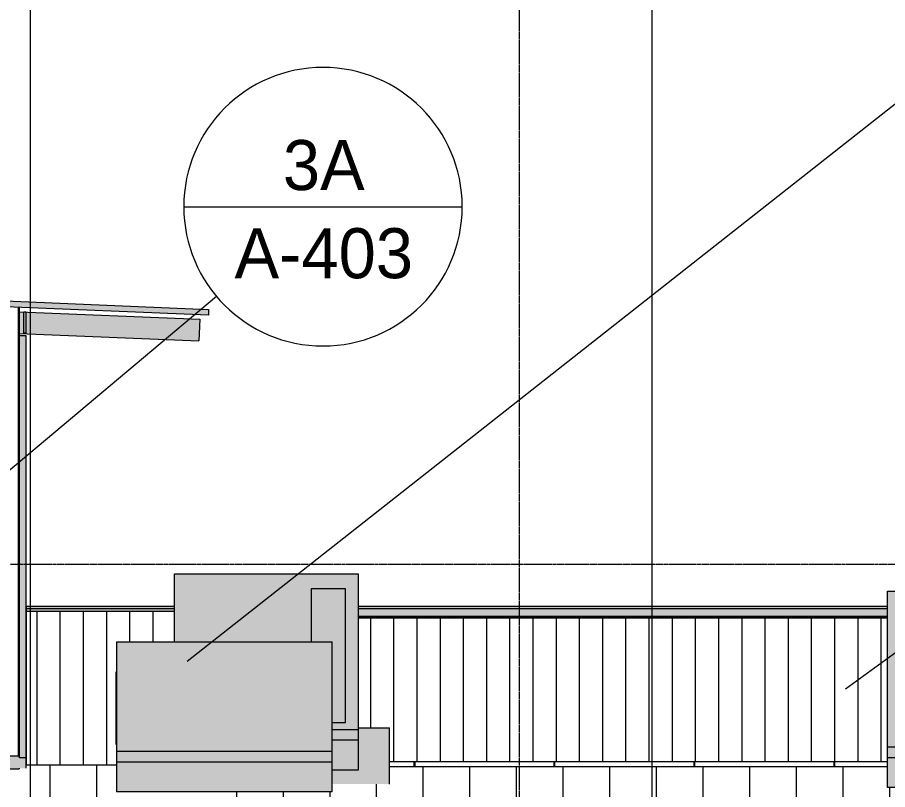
# Model space of a CAD drawing. Header units: inches. Extents: x 21380 to 98133, y -290 to 853.
# Drawn here: x 29036.9 to 29336.9, y 180.3 to 446.5 of the extents above; entities that cross this region are included whole.
import ezdxf

# ---------------------------------------------------------------- set-up
doc = ezdxf.new("R2010")
doc.units = ezdxf.units.IN
doc.header["$MEASUREMENT"] = 0
doc.linetypes.add('Grid Line 1_2_', pattern=[0.875, 0.5, -0.125, 0.125, -0.125])
for name, color, linetype, lineweight in [('A-ANNO-IDEN', 131, 'Continuous', 9), ('A-ANNO-SYMB', 150, 'Continuous', 9), ('A-CLNG', 13, 'Continuous', 9), ('A-FLOR-LEVL', 51, 'Continuous', 9), ('A-GLAZ-CWMG', 51, 'Continuous', 9), ('A-ROOF', 132, 'Continuous', 9), ('A-ROOF-PATT', 132, 'Continuous', 9), ('A-WALL', 113, 'Continuous', 9), ('A-WALL-PATT', 111, 'Continuous', 25), ('G-ANNO-SYMB', 111, 'Continuous', 9), ('I-WALL', 2, 'Continuous', 9), ('M-EQPM', 50, 'Continuous', 9), ('M-HVAC-DUCT', 70, 'Continuous', 9), ('S-BEAM', 12, 'Continuous', 9), ('S-GRID', 1, 'Continuous', 9)]:
    doc.layers.add(name, color=color, linetype=linetype, lineweight=lineweight)
doc.styles.add('Century Gothic', font='GOTHIC.TTF', dxfattribs={"height": 17.245342})

# ---------------------------------------------------------------- blocks, each defined once
blk = doc.blocks.new('Rectangular Mullion - Profile_Polycarbonate_Upper and left-1189832-Building Section - North_South looking East _ Clinic')
at = {"layer": 'A-GLAZ-CWMG'}
blk.add_hatch(color=256, dxfattribs=at).paths.add_polyline_path([(22370.68, 191.28), (22372.8, 191.28), (22372.8, 336.84), (22370.68, 336.84), (22370.68, 193.61)], flags=0)
for p, q in [((22370.68, 336.84), (22372.8, 336.84)), ((22370.68, 191.28), (22370.68, 336.84)), ((22372.8, 336.84), (22372.8, 191.28)), ((22372.8, 191.28), (22370.68, 191.28))]:
    blk.add_line(p, q, dxfattribs=at)
blk = doc.blocks.new('Carrier_48TC_Standard_Efficiency_Gas_Heat_Electric_Cooling_Packaged_Rooftop_Unit_3_to_15_nominal_tons - 15 ton 48TC__16-873539-Building Section - North_South looking East _ Clinic')
at = {"layer": 'M-EQPM'}
for points in [[(22487.43, 197.33), (22487.43, 254.7), (22424.05, 254.7), (22424.05, 231.23), (22471.18, 231.23), (22471.18, 249.58), (22483.05, 249.58), (22483.05, 203.45), (22478.43, 203.45), (22478.43, 197.33), (22483.05, 197.33)], [(22478.43, 203.45), (22483.05, 203.45), (22483.05, 249.58), (22471.18, 249.58), (22471.18, 231.23), (22478.43, 231.23), (22478.43, 213.14)], [(22478.43, 187.08), (22487.43, 187.08), (22487.43, 201.08), (22478.43, 201.08), (22478.43, 193.6)]]:
    blk.add_hatch(color=256, dxfattribs=at).paths.add_polyline_path(points, flags=0)
for p, q in [((22424.05, 254.7), (22487.43, 254.7)), ((22424.05, 231.23), (22424.05, 254.7)), ((22487.43, 254.7), (22487.43, 197.33)), ((22483.05, 249.58), (22471.18, 249.58)), ((22471.18, 249.58), (22471.18, 231.23)), ((22483.05, 203.45), (22483.05, 249.58)), ((22478.43, 203.45), (22483.05, 203.45)), ((22478.43, 201.08), (22487.43, 201.08)), ((22487.43, 201.08), (22487.43, 187.08)), ((22487.43, 197.33), (22478.43, 197.33)), ((22487.43, 187.08), (22478.43, 187.08))]:
    blk.add_line(p, q, dxfattribs=at)
blk = doc.blocks.new('Carrier_48TC_Standard_Efficiency_Gas_Heat_Electric_Cooling_Packaged_Rooftop_Unit_3_to_15_nominal_tons - 15 ton 48TC__16-V42-Building Section - North_South looking East _ Clinic')
at = {"layer": 'M-EQPM'}
for points in [[(22724.03, 191.33), (22733.3, 191.33), (22733.3, 248.7), (22669.93, 248.7), (22669.93, 191.33), (22719.19, 191.33)], [(22669.93, 181.08), (22733.3, 181.08), (22733.3, 195.08), (22669.93, 195.08), (22669.93, 193.61)]]:
    blk.add_hatch(color=256, dxfattribs=at).paths.add_polyline_path(points, flags=0)
for p, q in [((22669.93, 248.7), (22733.3, 248.7)), ((22669.93, 191.33), (22669.93, 248.7)), ((22733.3, 191.33), (22733.3, 248.7)), ((22669.93, 195.08), (22733.3, 195.08)), ((22669.93, 181.08), (22669.93, 195.08)), ((22733.3, 181.08), (22733.3, 195.08)), ((22733.3, 191.33), (22669.93, 191.33)), ((22733.3, 181.08), (22669.93, 181.08))]:
    blk.add_line(p, q, dxfattribs=at)
blk = doc.blocks.new('Carrier_48TC_Standard_Efficiency_Gas_Heat_Electric_Cooling_Packaged_Rooftop_Unit_3_to_15_nominal_tons - 6 ton 48TC__07-1350223-Building Section - North_South looking East _ Clinic')
at = {"layer": 'M-EQPM'}
for points in [[(22448.07, 189.85), (22478.43, 189.85), (22478.43, 231.23), (22404.05, 231.23), (22404.05, 189.85), (22443.23, 189.85)], [(22404.05, 195.85), (22404.05, 220.98), (22403.93, 220.98), (22403.93, 195.85)], [(22478.43, 179.6), (22478.43, 193.6), (22404.05, 193.6), (22404.05, 179.6), (22472.28, 179.6)]]:
    blk.add_hatch(color=256, dxfattribs=at).paths.add_polyline_path(points, flags=0)
for p, q in [((22404.05, 231.23), (22478.43, 231.23)), ((22404.05, 231.23), (22404.05, 189.85)), ((22478.43, 189.85), (22478.43, 231.23)), ((22403.93, 195.85), (22403.93, 220.98)), ((22403.93, 220.98), (22404.05, 220.98)), ((22404.05, 195.85), (22403.93, 195.85)), ((22404.05, 193.6), (22478.43, 193.6)), ((22404.05, 193.6), (22404.05, 179.6)), ((22478.43, 179.6), (22478.43, 193.6)), ((22478.43, 189.85), (22404.05, 189.85)), ((22478.43, 179.6), (22404.05, 179.6))]:
    blk.add_line(p, q, dxfattribs=at)
blk = doc.blocks.new('Dimension Lumber - 5_5 x 7_5 Glulam-1403172-Building Section - North_South looking East _ Clinic')
at = {"layer": 'S-BEAM'}
h = blk.add_hatch(color=256, dxfattribs=at)
h.paths.add_polyline_path([(22432.49, 334.97), (22432.8, 342.47), (22370.68, 345.05), (22370.68, 337.55), (22414.18, 335.73)], flags=0)
h.paths.add_polyline_path([(22372.8, 337.62), (22372.18, 337.62), (22372.18, 344.87), (22372.8, 344.87), (22372.8, 343.84)], flags=0)
for p, q in [((22370.68, 345.05), (22432.8, 342.47)), ((22432.8, 342.47), (22432.49, 334.97)), ((22370.68, 337.55), (22432.49, 334.97))]:
    blk.add_line(p, q, dxfattribs=at)
blk = doc.blocks.new('Section - Callout Head-19020-Building Section - North_South looking East _ Clinic')
at = {"layer": 'A-ANNO-SYMB'}
blk.add_line((22898.15, 310.91), (22994.15, 310.91), dxfattribs=at)
for start, end in [(0, 180), (180, 360)]:
    blk.add_arc((22946.15, 310.91), 48, start, end, dxfattribs=at)

msp = doc.modelspace()

# ---------------------------------------------------------------- hatches: boundary and pattern name
at = {"layer": 'A-ROOF', "lineweight": 5}
msp.add_hatch(color=256, dxfattribs=at).paths.add_polyline_path([(29102.75, 343.84), (29102.75, 345.84), (27787.4, 400.65), (27787.4, 398.65), (29081.13, 344.74)], flags=0)
at = {"layer": 'A-ROOF-PATT'}
h = msp.add_hatch(dxfattribs=at)
h.set_pattern_fill('FP_17', color=256, style=0, pattern_type=2)
h.set_pattern_definition([(90, (180.953, -760.156), (-16.082, 1e-15), [])])
h.paths.add_polyline_path([(29119.86, 175.44), (29452, 175.49), (29452, 188.22), (29400.25, 188.22), (29400.25, 181.08), (29395.47, 181.08), (29395.47, 177.22), (29368.47, 177.22), (29368.47, 181.08), (29356.06, 181.08), (29356.06, 176.53), (29343.06, 176.53), (29343.06, 181.08), (29336.87, 181.08), (29336.87, 188.22), (29165.18, 188.22), (29165.18, 182.22), (29145.37, 182.22), (29145.37, 179.6), (29119.86, 179.6), (29119.86, 178.96)], flags=0)
h.paths.add_polyline_path([(27556, 175.44), (29119.86, 175.44), (29119.78, 179.6), (29100, 179.6), (29100, 177.08), (29074.37, 177.08), (29074.37, 179.6), (29071, 179.6), (29071, 188.72), (29039.75, 188.71), (29039.75, 187.71), (29037.5, 187.71), (29037.5, 187.44), (29018.95, 187.44), (29018.92, 178.05), (29017.86, 178), (29015.05, 178.05), (29015.05, 185), (29009.14, 185), (29009.07, 181.13), (29008.5, 181.61), (29008.5, 176.44), (29005.68, 176.44), (29005.68, 187.44), (27788.75, 187.45), (27788.75, 187.6), (27556, 187.6)], flags=0)
h.paths.add_polyline_path([(29008.5, 184.92), (29008.61, 184.93), (29008.52, 185.01), (29008.5, 184.93)], flags=0)
at = {"layer": 'A-WALL', "lineweight": 5}
for points in [[(29081.13, 242.69), (29091, 242.69), (29091, 243.5), (29039.87, 243.5), (29039.87, 242.69), (29042.4, 242.69)], [(29091, 241.75), (29091, 242.69), (29039.87, 242.69), (29039.87, 241.75), (29081.13, 241.75)], [(29037.5, 187.44), (29037.5, 187.71), (29039.75, 187.71), (29039.69, 191.28), (29037.62, 191.28), (29037.62, 194.5), (29037.25, 194.5), (29037.25, 192), (29026.5, 192), (29026.5, 189.44), (29025.75, 189.44), (29025.75, 187.44), (29037.25, 187.44)]]:
    msp.add_hatch(color=256, dxfattribs=at).paths.add_polyline_path(points, flags=0)
h = msp.add_hatch(color=256, dxfattribs=at)
h.paths.add_polyline_path([(29451.06, 242.69), (29466.5, 243.5), (29400.25, 243.5), (29400.25, 242.69), (29449.07, 242.69)], flags=0)
h.paths.add_polyline_path([(29154.37, 242.69), (29336.87, 242.69), (29336.87, 243.5), (29154.37, 243.5)], flags=0)
h = msp.add_hatch(color=256, dxfattribs=at)
h.paths.add_polyline_path([(29429.71, 240), (29451.06, 240), (29451.06, 242.69), (29400.25, 242.69), (29400.25, 240)], flags=0)
h.paths.add_polyline_path([(29336.87, 240), (29336.87, 242.69), (29154.37, 242.69), (29154.37, 240)], flags=0)
h = msp.add_hatch(color=256, dxfattribs=at)
h.paths.add_polyline_path([(29400.25, 239.5), (29450.6, 239.54), (29451.06, 240), (29400.25, 240)], flags=0)
h.paths.add_polyline_path([(29154.37, 239.5), (29336.87, 239.5), (29336.87, 240), (29154.37, 240)], flags=0)
h = msp.add_hatch(color=256, dxfattribs=at)
h.paths.add_polyline_path([(29450.6, 239.46), (29450.56, 239.5), (29450.56, 239.46)], flags=0)
h.paths.add_polyline_path([(29336.87, 239.46), (29336.87, 239.5), (29154.37, 239.46)], flags=0)
at = {"layer": 'A-WALL-PATT', "lineweight": 9}
h = msp.add_hatch(dxfattribs=at)
h.set_pattern_fill('FP_22', color=256, style=0, pattern_type=2)
h.set_pattern_definition([(90, (22306.069, 0), (-8, 5e-16), [])])
h.paths.add_polyline_path([(27788.75, 192), (29005.68, 192), (29005.68, 241.75), (29008.5, 241.75), (29008.5, 241.11), (29008.61, 241.11), (29008.68, 237.78), (29009.14, 237.4), (29009.07, 237.31), (29008.5, 237.8), (29008.55, 193.37), (29008.68, 193.43), (29015.05, 193.43), (29015.05, 240.83), (29016.39, 240.83), (29016.39, 241.11), (29016.5, 241.11), (29016.56, 240.83), (29018.95, 240.83), (29018.95, 192), (29037.25, 192), (29037.25, 346.57), (28052.12, 387.62), (28052.12, 238.94), (27788.75, 238.94), (27788.75, 193.61)], flags=0)
h.paths.add_polyline_path([(29004.23, 239.46), (29004.23, 239.54), (29004.68, 240), (29004.75, 243.5), (29020.18, 242.63), (29020.21, 239.97), (29020.12, 240), (29020.12, 242.63), (29004.75, 243.43), (29004.68, 239.91)], flags=0)
h.paths.add_polyline_path([(29009.14, 241.19), (29008.68, 241.19), (29008.68, 241.3), (29016.31, 241.3), (29016.31, 241.19), (29013.35, 241.19)], flags=0)
h = msp.add_hatch(dxfattribs=at)
h.set_pattern_fill('FP_19', color=256, style=0, pattern_type=2)
h.set_pattern_definition([(270, (23131.654, 100.524), (8, 5e-16), [])])
h.paths.add_polyline_path([(29071, 188.72), (29071, 195.85), (29070.87, 195.85), (29070.87, 220.98), (29071, 220.98), (29071, 231.23), (29091, 231.23), (29091, 241.75), (29039.87, 241.75), (29039.87, 188.72), (29042.4, 188.72)], flags=0)
h = msp.add_hatch(dxfattribs=at)
h.set_pattern_fill('FP_23', color=256, style=0, pattern_type=2)
h.set_pattern_definition([(90, (22446.678, 146.25), (-8, 5e-16), [])])
h.paths.add_polyline_path([(29400.25, 190), (29452, 190), (29452, 242.2), (29451.12, 242.2), (29451.06, 239.91), (29450.52, 239.46), (29400.25, 239.46), (29400.25, 193.61)], flags=0)
h.paths.add_polyline_path([(29236.05, 190), (29336.87, 190), (29336.87, 239.46), (29154.37, 239.46), (29154.37, 201.62), (29165.18, 201.62), (29165.18, 190), (29197.32, 190)], flags=0)
h = msp.add_hatch(dxfattribs=at)
h.set_pattern_fill('FP_20', color=256, style=0, pattern_type=2)
h.set_pattern_definition([(0, (22370.55, 146.5), (-193, 193), [48, -145]), (90, (22370.55, 146.5), (-193, 1e-14), [96.25, -96.75]), (180, (22418.55, 242.75), (-193, 193), [48, -145]), (90, (22418.55, 146.5), (-193, 1e-14), [96.25, -96.75]), (180, (22418.55, 243), (-193, 193), [48, -145]), (90, (22418.55, 243), (-193, 1e-14), [96.25, -96.75]), (0, (22370.55, 339.25), (-193, 193), [48, -145]), (90, (22370.55, 243), (-193, 1e-14), [96.25, -96.75]), (0, (22418.8, 194.5), (-193, 193), [48, -145]), (90, (22418.8, 146.25), (-193, 1e-14), [48.25, -144.75]), (90, (22466.8, 146.25), (-193, 1e-14), [48.25, -144.75]), (0, (22418.8, 291), (-193, 193), [48, -145]), (90, (22418.8, 194.75), (-193, 1e-14), [96.25, -96.75]), (180, (22466.8, 194.75), (-193, 193), [48, -145]), (90, (22466.8, 194.75), (-193, 1e-14), [96.25, -96.75]), (90, (22418.8, 291.25), (-193, 1e-14), [48, -145]), (180, (22466.8, 291.25), (-193, 193), [48, -145]), (90, (22466.8, 291.25), (-193, 1e-14), [48, -145]), (0, (22467.05, 146.5), (-193, 193), [48, -145]), (90, (22467.05, 146.5), (-193, 1e-14), [96.25, -96.75]), (180, (22515.05, 242.75), (-193, 193), [48, -145]), (90, (22515.05, 146.5), (-193, 1e-14), [96.25, -96.75]), (180, (22515.05, 243), (-193, 193), [48, -145]), (90, (22515.05, 243), (-193, 1e-14), [96.25, -96.75]), (180, (22515.05, 339.25), (-193, 193), [48, -145]), (90, (22467.05, 243), (-193, 1e-14), [96.25, -96.75]), (0, (22515.3, 194.5), (-193, 193), [48, -145]), (90, (22515.3, 146.25), (-193, 1e-14), [48.25, -144.75]), (90, (22563.3, 146.25), (-193, 1e-14), [48.25, -144.75]), (0, (22515.3, 291), (-193, 193), [48, -145]), (90, (22515.3, 194.75), (-193, 1e-14), [96.25, -96.75]), (180, (22563.3, 194.75), (-193, 193), [48, -145]), (90, (22563.3, 194.75), (-193, 1e-14), [96.25, -96.75]), (90, (22515.3, 291.25), (-193, 1e-14), [48, -145]), (180, (22563.3, 291.25), (-193, 193), [48, -145]), (90, (22563.3, 291.25), (-193, 1e-14), [48, -145])])
h.paths.add_polyline_path([(29319.43, 160.46), (29319.43, 162.17), (29278.37, 162.17), (29313.51, 160.7)], flags=0)
h.paths.add_polyline_path([(29429.71, 188.22), (29452, 188.23), (29452, 190), (29400.25, 190), (29400.25, 188.22)], flags=0)
h.paths.add_polyline_path([(29197.32, 188.22), (29336.87, 188.22), (29336.87, 190), (29165.18, 190), (29165.18, 188.22)], flags=0)
at = {"layer": 'I-WALL', "lineweight": 5}
msp.add_hatch(color=256, dxfattribs=at).paths.add_polyline_path([(29039.75, 337.62), (29039.75, 344.87), (29039.12, 344.87), (29039.12, 337.62)], flags=0)
at = {"layer": 'M-HVAC-DUCT', "lineweight": 5}
h = msp.add_hatch(color=256, dxfattribs=at)
h.paths.add_polyline_path([(29122.78, 138.82), (29165.18, 138.82), (29165.18, 162.17), (29122.78, 162.17), (29122.78, 140.86)], flags=0)
h.paths.add_polyline_path([(29165.18, 182.22), (29165.18, 201.62), (29154.37, 201.62), (29154.37, 187.08), (29145.37, 187.08), (29145.37, 182.22), (29158.59, 182.22)], flags=0)

# ---------------------------------------------------------------- linework, layer by layer
at = {"layer": 'A-ANNO-IDEN', "color": 153}
for p, q in [((29095.43, 224.58), (29470, 519.47)), ((29322.32, 215.08), (29624.81, 435.43))]:
    msp.add_line(p, q, dxfattribs=at)
at = {"layer": 'A-ANNO-SYMB'}
msp.add_line((29027.92, 285.25), (29105.47, 350.38), dxfattribs=at)
at = {"layer": 'A-CLNG'}
for p, q in [((29037.25, 346.49), (29037.62, 346.48)), ((29037.62, 336.84), (29037.62, 346.48)), ((29037.62, 335.22), (29037.25, 335.23))]:
    msp.add_line(p, q, dxfattribs=at)
at = {"layer": 'A-FLOR-LEVL', "linetype": 'Grid Line 1_2_'}
msp.add_line((27028.54, 258), (30327.84, 258), dxfattribs=at)
at = {"layer": 'A-ROOF'}
for p, q in [((27787.4, 400.65), (29102.75, 345.84)), ((29102.75, 343.84), (27787.4, 398.65)), ((29102.75, 345.84), (29102.75, 343.84)), ((29018.95, 187.44), (29037.5, 187.44)), ((29037.5, 187.71), (29037.5, 187.44)), ((29071, 188.72), (29039.75, 188.72)), ((29336.87, 188.22), (29165.18, 188.22))]:
    msp.add_line(p, q, dxfattribs=at)
at = {"layer": 'A-WALL'}
for p, q in [((29037.25, 192), (29037.25, 346.57)), ((29039.87, 243.5), (29039.87, 188.7)), ((29091, 243.5), (29039.87, 243.5)), ((29336.87, 243.5), (29154.37, 243.5)), ((29091, 242.69), (29039.87, 242.69)), ((29091, 241.75), (29039.87, 241.75)), ((29336.87, 242.69), (29154.37, 242.69)), ((29336.87, 240), (29154.37, 240)), ((29336.87, 239.5), (29154.37, 239.5)), ((29336.87, 239.46), (29154.37, 239.46)), ((29037.62, 194.5), (29037.25, 194.5)), ((29018.95, 192), (29037.25, 192)), ((29039.75, 191.28), (29039.75, 187.71)), ((29165.18, 190), (29336.87, 190))]:
    msp.add_line(p, q, dxfattribs=at)
at = {"layer": 'G-ANNO-SYMB'}
for p, q in [((29041.3, 545.16), (29041.3, -79.66)), ((29255.57, 545.16), (29255.57, -79.66))]:
    msp.add_line(p, q, dxfattribs=at)
at = {"layer": 'I-WALL'}
for p, q in [((29039.12, 337.62), (29039.12, 344.87)), ((29039.75, 344.87), (29039.12, 344.87)), ((29039.75, 344.87), (29039.75, 337.62)), ((29039.75, 337.62), (29039.12, 337.62))]:
    msp.add_line(p, q, dxfattribs=at)
at = {"layer": 'M-HVAC-DUCT'}
for p in [(29154.37, 201.62), (29165.18, 182.22)]:
    msp.add_line(p, (29165.18, 201.62), dxfattribs=at)
at = {"layer": 'S-GRID', "linetype": 'Grid Line 1_2_'}
msp.add_line((29210, -273.16), (29210, 738.66), dxfattribs=at)
msp.add_line((29210, -273.16), (29210, 738.66), dxfattribs=at)

# ---------------------------------------------------------------- block references
at = {"layer": 'A-ANNO-SYMB'}
msp.add_blockref('Section - Callout Head-19020-Building Section - North_South looking East _ Clinic', (6196.08, 70.34), dxfattribs=at)
at = {"layer": 'A-GLAZ-CWMG'}
msp.add_blockref('Rectangular Mullion - Profile_Polycarbonate_Upper and left-1189832-Building Section - North_South looking East _ Clinic', (6666.94, 0), dxfattribs=at)
at = {"layer": 'M-EQPM'}
for name in ['Carrier_48TC_Standard_Efficiency_Gas_Heat_Electric_Cooling_Packaged_Rooftop_Unit_3_to_15_nominal_tons - 15 ton 48TC__16-873539-Building Section - North_South looking East _ Clinic', 'Carrier_48TC_Standard_Efficiency_Gas_Heat_Electric_Cooling_Packaged_Rooftop_Unit_3_to_15_nominal_tons - 15 ton 48TC__16-V42-Building Section - North_South looking East _ Clinic', 'Carrier_48TC_Standard_Efficiency_Gas_Heat_Electric_Cooling_Packaged_Rooftop_Unit_3_to_15_nominal_tons - 6 ton 48TC__07-1350223-Building Section - North_South looking East _ Clinic']:
    msp.add_blockref(name, (6666.94, 0), dxfattribs=at)
at = {"layer": 'S-BEAM'}
msp.add_blockref('Dimension Lumber - 5_5 x 7_5 Glulam-1403172-Building Section - North_South looking East _ Clinic', (6666.94, 0), dxfattribs=at)

# ---------------------------------------------------------------- texts
at = {"layer": 'A-ANNO-SYMB', "char_height": 17.245, "attachment_point": 2, "line_spacing_factor": 0.984117, "style": 'Century Gothic'}
for s, insert, width in [('3A', (29142.5, 404.23), 36.936), ('A-403', (29142.5, 373.85), 77.76)]:
    msp.add_mtext(s, dxfattribs=dict(at, insert=insert, width=width))

doc.saveas('drawing.dxf')
